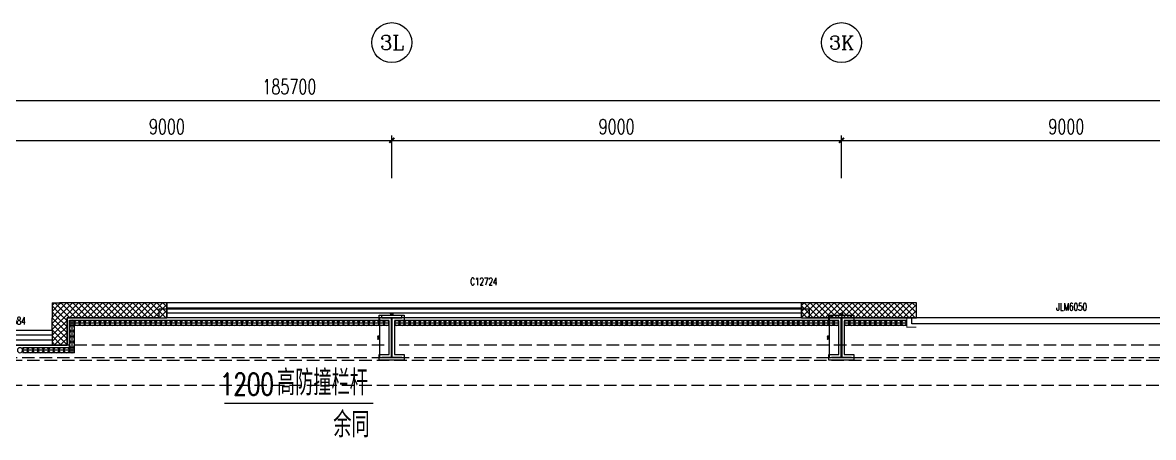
# Model space of a CAD drawing. Extents: x -474411 to 577939, y 0 to 1014176.
# Drawn here: x -226243 to -203612, y 618726 to 627024 of the extents above; entities that cross this region are included whole.
import ezdxf
from ezdxf.enums import TextEntityAlignment as Align

# ---------------------------------------------------------------- set-up
doc = ezdxf.new("R2010")
doc.units = 0
doc.header["$LTSCALE"] = 1000
doc.header["$MEASUREMENT"] = 0
doc.linetypes.add('10平面$0$DASH', pattern=[0.35, 0.25, -0.1])
doc.linetypes.add('DASH', pattern=[0.35, 0.25, -0.1])
doc.layers.get('Defpoints').update_dxf_attribs({"color": 210})
for name, color, linetype in [('10平面$0$WINDOW', 4, 'Continuous'), ('10平面$0$WINDOW_TEXT', 7, 'Continuous'), ('A-AXIS-D', 1, 'Continuous'), ('A-AXIS-DP', 126, 'Continuous'), ('A-HATCH-2', 251, 'Continuous'), ('A-SFCE', 30, 'Continuous'), ('A-WINDOW', 140, 'Continuous'), ('AS-COLN', 6, 'Continuous'), ('AS-WALL', 40, 'Continuous'), ('AS-结构边线层', 200, 'Continuous'), ('DIM_SYMB', 3, 'Continuous'), ('PUB_HATCH', 8, 'Continuous'), ('PUB_TEXT', 7, 'Continuous'), ('建-窗', 4, 'Continuous'), ('建-门窗编号', 7, 'Continuous')]:
    doc.layers.add(name, color=color, linetype=linetype)
doc.styles.add('10平面$0$_TCH_WINDOW', font='SIMPLEX', dxfattribs={"height": 3.5, "bigfont": 'GBCBIG'})
doc.styles.add('_TCH_AXIS', font='COMPLEX', dxfattribs={"bigfont": 'GBCBIG'})
doc.styles.add('_TCH_DIM', font='SIMPLEX', dxfattribs={"bigfont": 'GBCBIG'})
doc.styles.add('_TCH_DIM_T3', font='SIMPLEX', dxfattribs={"width": 0.705882, "bigfont": 'GBCBIG'})
doc.styles.add('A-WIN-LABEL', font='SIMPLEX', dxfattribs={"bigfont": 'GBCBIG'})
doc.dimstyles.new('_TCH_ARCH&&10', dxfattribs={"dimtxt": 29.75, "dimasz": 10, "dimexe": 10, "dimexo": 10, "dimgap": 12.625, "dimtad": 1, "dimdec": 0, "dimzin": 0, "dimdsep": 46, "dimtxsty": '_TCH_DIM_T3', "dimblk": 'ARCHTICK', "dimcen": 0.09, "dimclrt": 7, "dimazin": 2, "dimtfac": 1, "dimtdec": 0, "dimtix": 1, "dimtmove": 2, "dimatfit": 3, "dimfxl": 0, "dimtolj": 1, "dimtzin": 0, "dimarcsym": 0})
doc.dimstyles.new('_TCH_ARCH&&100', dxfattribs={"dimtxt": 297.5, "dimasz": 100, "dimexe": 100, "dimexo": 100, "dimgap": 126.25, "dimtad": 1, "dimdec": 0, "dimzin": 0, "dimdsep": 46, "dimtxsty": '_TCH_DIM_T3', "dimblk": 'ARCHTICK', "dimcen": 0.09, "dimclrt": 7, "dimazin": 2, "dimtfac": 1, "dimtdec": 0, "dimtix": 1, "dimtmove": 2, "dimatfit": 3, "dimfxl": 0, "dimtolj": 1, "dimtzin": 0, "dimarcsym": 0})
pattern_1 = [(45, (60, 0), (-60.000061, 60.000061), []), (135, (60, 0), (-60.000061, -60.000061), [])]

# ---------------------------------------------------------------- blocks, each defined once
blk = doc.blocks.new('43243')
at = {"layer": 'AS-结构边线层', "color": 8}
blk.add_lwpolyline([(-200454, 621120), (-210494, 621120), (-210494, 621290), (-223514, 621290), (-223514, 621120), (-225354, 621120), (-225354, 620570), (-227454, 620570), (-227454, 621120), (-229294, 621120), (-229294, 621290), (-250514, 621290), (-250514, 621120), (-252354, 621120), (-252354, 620570), (-254454, 620570)], dxfattribs=at)
blk = doc.blocks.new('4324324')
at = {"layer": 'A-HATCH-2', "linetype": 'DASH'}
for p, q in [((-294754, 620270), (-135554, 620270)), ((-294754, 619770), (-135554, 619770))]:
    blk.add_line(p, q, dxfattribs=at)
blk = doc.blocks.new('_ArchTick')
at = {"color": 0, "linetype": 'ByBlock', "const_width": 0.4}
blk.add_lwpolyline([(-0.5, -0.5), (0.5, 0.5)], dxfattribs=at)
blk = doc.blocks.new('*D1151')
at = {"layer": 'A-AXIS-DP', "color": 0, "lineweight": -2}
for p, q in [((-210054, 621130), (-210054, 621179)), ((-210054, 621169), (-209654, 621169)), ((-209654, 621130), (-209654, 621179))]:
    blk.add_line(p, q, dxfattribs=at)
at = {"layer": 'Defpoints', "color": 0}
for p in [(-210054, 621120), (-209654, 621169), (-209654, 621120)]:
    blk.add_point(p, dxfattribs=at)
at = {"layer": 'A-AXIS-DP', "color": 0, "lineweight": -2, "xscale": 10, "yscale": 10, "zscale": 10, "rotation": 180}
blk.add_blockref('_ArchTick', (-210054, 621169), dxfattribs=at)
at = {"layer": 'A-AXIS-DP', "color": 0, "lineweight": -2, "xscale": 10, "yscale": 10, "zscale": 10}
blk.add_blockref('_ArchTick', (-209654, 621169), dxfattribs=at)
at = {"layer": 'A-AXIS-DP', "color": 7, "insert": (-209854, 621196), "char_height": 29.8, "attachment_point": 5, "style": '_TCH_DIM_T3'}
blk.add_mtext('\\A1;400', dxfattribs=at)
blk = doc.blocks.new('*D1152')
at = {"layer": 'A-AXIS-DP', "color": 0, "lineweight": -2}
for p, q in [((-210064, 621120), (-210105, 621120)), ((-210095, 620320), (-210095, 621120)), ((-210064, 620320), (-210105, 620320))]:
    blk.add_line(p, q, dxfattribs=at)
at = {"layer": 'Defpoints', "color": 0}
for p in [(-210095, 621120), (-210054, 621120), (-210054, 620320)]:
    blk.add_point(p, dxfattribs=at)
at = {"layer": 'A-AXIS-DP', "color": 0, "lineweight": -2, "xscale": 10, "yscale": 10, "zscale": 10}
for p, rotation in [((-210095, 621120), 90), ((-210095, 620320), 270)]:
    blk.add_blockref('_ArchTick', p, dxfattribs=dict(at, rotation=rotation))
at = {"layer": 'A-AXIS-DP', "color": 7, "insert": (-210123, 620720), "char_height": 29.8, "attachment_point": 5, "rotation": 90, "style": '_TCH_DIM_T3'}
blk.add_mtext('\\A1;800', dxfattribs=at)
blk = doc.blocks.new('*D1153')
at = {"layer": 'A-AXIS-DP', "color": 0, "lineweight": -2}
for p, q in [((-219054, 621130), (-219054, 621179)), ((-219054, 621169), (-218654, 621169)), ((-218654, 621130), (-218654, 621179))]:
    blk.add_line(p, q, dxfattribs=at)
at = {"layer": 'Defpoints', "color": 0}
for p in [(-219054, 621120), (-218654, 621169), (-218654, 621120)]:
    blk.add_point(p, dxfattribs=at)
at = {"layer": 'A-AXIS-DP', "color": 0, "lineweight": -2, "xscale": 10, "yscale": 10, "zscale": 10, "rotation": 180}
blk.add_blockref('_ArchTick', (-219054, 621169), dxfattribs=at)
at = {"layer": 'A-AXIS-DP', "color": 0, "lineweight": -2, "xscale": 10, "yscale": 10, "zscale": 10}
blk.add_blockref('_ArchTick', (-218654, 621169), dxfattribs=at)
at = {"layer": 'A-AXIS-DP', "color": 7, "insert": (-218854, 621196), "char_height": 29.8, "attachment_point": 5, "style": '_TCH_DIM_T3'}
blk.add_mtext('\\A1;400', dxfattribs=at)
blk = doc.blocks.new('*D1154')
at = {"layer": 'A-AXIS-DP', "color": 0, "lineweight": -2}
for p, q in [((-219064, 621120), (-219105, 621120)), ((-219095, 620320), (-219095, 621120)), ((-219064, 620320), (-219105, 620320))]:
    blk.add_line(p, q, dxfattribs=at)
at = {"layer": 'Defpoints', "color": 0}
for p in [(-219095, 621120), (-219054, 621120), (-219054, 620320)]:
    blk.add_point(p, dxfattribs=at)
at = {"layer": 'A-AXIS-DP', "color": 0, "lineweight": -2, "xscale": 10, "yscale": 10, "zscale": 10}
for p, rotation in [((-219095, 621120), 90), ((-219095, 620320), 270)]:
    blk.add_blockref('_ArchTick', p, dxfattribs=dict(at, rotation=rotation))
at = {"layer": 'A-AXIS-DP', "color": 7, "insert": (-219123, 620720), "char_height": 29.8, "attachment_point": 5, "rotation": 90, "style": '_TCH_DIM_T3'}
blk.add_mtext('\\A1;800', dxfattribs=at)
blk = doc.blocks.new('34242343243')
at = {"color": 8}
for p, q in [((-225304, 620962), (-225304, 621070)), ((-225203, 621064), (-225304, 621064)), ((-225203, 621014), (-225304, 621014)), ((-225254, 620962), (-225254, 621070)), ((-225204, 620962), (-225204, 621070)), ((-225101, 621064), (-225203, 621064)), ((-225101, 621014), (-225203, 621014)), ((-225000, 621064), (-225101, 621064)), ((-225000, 621014), (-225101, 621014)), ((-224898, 621064), (-225000, 621064)), ((-224898, 621014), (-225000, 621014)), ((-224797, 621064), (-224898, 621064)), ((-224797, 621014), (-224898, 621014)), ((-224695, 621064), (-224797, 621064)), ((-224695, 621014), (-224797, 621014)), ((-224594, 621064), (-224695, 621064)), ((-224594, 621014), (-224695, 621014)), ((-224492, 621064), (-224594, 621064)), ((-224492, 621014), (-224594, 621014)), ((-224390, 621064), (-224492, 621064)), ((-224390, 621014), (-224492, 621014)), ((-224289, 621064), (-224390, 621064)), ((-224289, 621014), (-224390, 621014)), ((-224187, 621064), (-224289, 621064)), ((-224187, 621014), (-224289, 621014)), ((-224086, 621064), (-224187, 621064)), ((-224086, 621014), (-224187, 621014)), ((-223984, 621064), (-224086, 621064)), ((-223984, 621014), (-224086, 621014)), ((-223883, 621064), (-223984, 621064)), ((-223883, 621014), (-223984, 621014)), ((-223781, 621064), (-223883, 621064)), ((-223781, 621014), (-223883, 621014)), ((-223680, 621064), (-223781, 621064)), ((-223680, 621014), (-223781, 621014)), ((-223578, 621064), (-223680, 621064)), ((-223578, 621014), (-223680, 621014)), ((-223477, 621064), (-223578, 621064)), ((-223477, 621014), (-223578, 621014)), ((-223375, 621064), (-223477, 621064)), ((-223375, 621014), (-223477, 621014)), ((-223274, 621064), (-223375, 621064)), ((-223274, 621014), (-223375, 621014)), ((-223172, 621064), (-223274, 621064)), ((-223172, 621014), (-223274, 621014)), ((-223071, 621064), (-223172, 621064)), ((-223071, 621014), (-223172, 621014)), ((-222969, 621064), (-223071, 621064)), ((-222969, 621014), (-223071, 621014)), ((-222868, 621064), (-222969, 621064)), ((-222868, 621014), (-222969, 621014)), ((-222766, 621064), (-222868, 621064)), ((-222766, 621014), (-222868, 621014)), ((-222665, 621064), (-222766, 621064)), ((-222665, 621014), (-222766, 621014)), ((-222563, 621064), (-222665, 621064)), ((-222563, 621014), (-222665, 621014)), ((-222462, 621064), (-222563, 621064)), ((-222462, 621014), (-222563, 621014)), ((-222360, 621064), (-222462, 621064)), ((-222360, 621014), (-222462, 621014)), ((-222258, 621064), (-222360, 621064)), ((-222258, 621014), (-222360, 621014)), ((-222157, 621064), (-222258, 621064)), ((-222157, 621014), (-222258, 621014)), ((-222055, 621064), (-222157, 621064)), ((-222055, 621014), (-222157, 621014)), ((-221954, 621064), (-222055, 621064)), ((-221954, 621014), (-222055, 621014)), ((-221852, 621064), (-221954, 621064)), ((-221852, 621014), (-221954, 621014)), ((-221751, 621064), (-221852, 621064)), ((-221751, 621014), (-221852, 621014)), ((-221649, 621064), (-221751, 621064)), ((-221649, 621014), (-221751, 621014)), ((-221548, 621064), (-221649, 621064)), ((-221548, 621014), (-221649, 621014)), ((-221446, 621064), (-221548, 621064)), ((-221446, 621014), (-221548, 621014)), ((-221345, 621064), (-221446, 621064)), ((-221345, 621014), (-221446, 621014)), ((-221243, 621064), (-221345, 621064)), ((-221243, 621014), (-221345, 621014)), ((-221142, 621064), (-221243, 621064)), ((-221142, 621014), (-221243, 621014)), ((-221040, 621064), (-221142, 621064)), ((-221040, 621014), (-221142, 621014)), ((-220939, 621064), (-221040, 621064)), ((-220939, 621014), (-221040, 621014)), ((-220837, 621064), (-220939, 621064)), ((-220837, 621014), (-220939, 621014)), ((-220736, 621064), (-220837, 621064)), ((-220736, 621014), (-220837, 621014)), ((-220634, 621064), (-220736, 621064)), ((-220634, 621014), (-220736, 621014)), ((-220533, 621064), (-220634, 621064)), ((-220533, 621014), (-220634, 621014)), ((-220431, 621064), (-220533, 621064)), ((-220431, 621014), (-220533, 621014)), ((-220330, 621064), (-220431, 621064)), ((-220330, 621014), (-220431, 621014)), ((-220228, 621064), (-220330, 621064)), ((-220228, 621014), (-220330, 621014)), ((-220126, 621064), (-220228, 621064)), ((-220126, 621014), (-220228, 621014)), ((-220025, 621064), (-220126, 621064)), ((-220025, 621014), (-220126, 621014)), ((-219923, 621064), (-220025, 621064)), ((-219923, 621014), (-220025, 621014)), ((-219822, 621064), (-219923, 621064)), ((-219822, 621014), (-219923, 621014)), ((-219720, 621064), (-219822, 621064)), ((-219720, 621014), (-219822, 621014)), ((-219619, 621064), (-219720, 621064)), ((-219619, 621014), (-219720, 621014)), ((-219517, 621064), (-219619, 621064)), ((-219517, 621014), (-219619, 621014)), ((-219416, 621064), (-219517, 621064)), ((-219416, 621014), (-219517, 621014)), ((-219314, 621064), (-219416, 621064)), ((-219314, 621014), (-219416, 621014)), ((-219213, 621064), (-219314, 621064)), ((-219213, 621014), (-219314, 621014)), ((-219111, 621064), (-219213, 621064)), ((-219111, 621014), (-219213, 621014)), ((-219010, 621064), (-219111, 621064)), ((-219010, 621014), (-219111, 621014)), ((-218908, 621064), (-219010, 621064)), ((-218908, 621014), (-219010, 621014)), ((-218699, 621064), (-218800, 621064)), ((-218699, 621014), (-218800, 621014)), ((-218598, 621064), (-218699, 621064)), ((-218598, 621014), (-218699, 621014)), ((-218497, 621064), (-218598, 621064)), ((-218497, 621014), (-218598, 621014)), ((-218396, 621064), (-218497, 621064)), ((-218396, 621014), (-218497, 621014)), ((-218295, 621064), (-218396, 621064)), ((-218295, 621014), (-218396, 621014)), ((-218194, 621064), (-218295, 621064)), ((-218194, 621014), (-218295, 621014)), ((-218093, 621064), (-218194, 621064)), ((-218093, 621014), (-218194, 621014)), ((-217992, 621064), (-218093, 621064)), ((-217992, 621014), (-218093, 621014)), ((-217891, 621064), (-217992, 621064)), ((-217891, 621014), (-217992, 621014)), ((-217790, 621064), (-217891, 621064)), ((-217790, 621014), (-217891, 621014)), ((-217689, 621064), (-217790, 621064)), ((-217689, 621014), (-217790, 621014)), ((-217588, 621064), (-217689, 621064)), ((-217588, 621014), (-217689, 621014)), ((-217487, 621064), (-217588, 621064)), ((-217487, 621014), (-217588, 621014)), ((-217386, 621064), (-217487, 621064)), ((-217386, 621014), (-217487, 621014)), ((-217285, 621064), (-217386, 621064)), ((-217285, 621014), (-217386, 621014)), ((-217183, 621064), (-217285, 621064)), ((-217183, 621014), (-217285, 621014)), ((-217082, 621064), (-217183, 621064)), ((-217082, 621014), (-217183, 621014)), ((-216981, 621064), (-217082, 621064)), ((-216981, 621014), (-217082, 621014)), ((-216880, 621064), (-216981, 621064)), ((-216880, 621014), (-216981, 621014)), ((-216779, 621064), (-216880, 621064)), ((-216779, 621014), (-216880, 621014)), ((-216678, 621064), (-216779, 621064)), ((-216678, 621014), (-216779, 621014)), ((-216577, 621064), (-216678, 621064)), ((-216577, 621014), (-216678, 621014)), ((-216476, 621064), (-216577, 621064)), ((-216476, 621014), (-216577, 621014)), ((-216375, 621064), (-216476, 621064)), ((-216375, 621014), (-216476, 621014)), ((-216274, 621064), (-216375, 621064)), ((-216274, 621014), (-216375, 621014)), ((-216173, 621064), (-216274, 621064)), ((-216173, 621014), (-216274, 621014)), ((-216072, 621064), (-216173, 621064)), ((-216072, 621014), (-216173, 621014)), ((-215971, 621064), (-216072, 621064)), ((-215971, 621014), (-216072, 621014)), ((-215870, 621064), (-215971, 621064)), ((-215870, 621014), (-215971, 621014)), ((-215769, 621064), (-215870, 621064)), ((-215769, 621014), (-215870, 621014)), ((-215668, 621064), (-215769, 621064)), ((-215668, 621014), (-215769, 621014)), ((-215567, 621064), (-215668, 621064)), ((-215567, 621014), (-215668, 621014)), ((-215466, 621064), (-215567, 621064)), ((-215466, 621014), (-215567, 621014)), ((-215365, 621064), (-215466, 621064)), ((-215365, 621014), (-215466, 621014)), ((-215264, 621064), (-215365, 621064)), ((-215264, 621014), (-215365, 621014)), ((-215163, 621064), (-215264, 621064)), ((-215163, 621014), (-215264, 621014)), ((-215062, 621064), (-215163, 621064)), ((-215062, 621014), (-215163, 621014)), ((-214960, 621064), (-215062, 621064)), ((-214960, 621014), (-215062, 621014)), ((-214859, 621064), (-214960, 621064)), ((-214859, 621014), (-214960, 621014)), ((-214758, 621064), (-214859, 621064)), ((-214758, 621014), (-214859, 621014)), ((-214657, 621064), (-214758, 621064)), ((-214657, 621014), (-214758, 621014)), ((-214556, 621064), (-214657, 621064)), ((-214556, 621014), (-214657, 621014)), ((-214455, 621064), (-214556, 621064)), ((-214455, 621014), (-214556, 621014)), ((-214354, 621064), (-214455, 621064)), ((-214354, 621014), (-214455, 621014)), ((-214253, 621064), (-214354, 621064)), ((-214253, 621014), (-214354, 621014)), ((-214152, 621064), (-214253, 621064)), ((-214152, 621014), (-214253, 621014)), ((-214051, 621064), (-214152, 621064)), ((-214051, 621014), (-214152, 621014)), ((-213950, 621064), (-214051, 621064)), ((-213950, 621014), (-214051, 621014)), ((-213849, 621064), (-213950, 621064)), ((-213849, 621014), (-213950, 621014)), ((-213748, 621064), (-213849, 621064)), ((-213748, 621014), (-213849, 621014)), ((-213647, 621064), (-213748, 621064)), ((-213647, 621014), (-213748, 621014)), ((-213546, 621064), (-213647, 621064)), ((-213546, 621014), (-213647, 621014)), ((-213445, 621064), (-213546, 621064)), ((-213445, 621014), (-213546, 621014)), ((-213344, 621064), (-213445, 621064)), ((-213344, 621014), (-213445, 621014)), ((-213243, 621064), (-213344, 621064)), ((-213243, 621014), (-213344, 621014)), ((-213142, 621064), (-213243, 621064)), ((-213142, 621014), (-213243, 621014)), ((-213041, 621064), (-213142, 621064)), ((-213041, 621014), (-213142, 621014)), ((-212940, 621064), (-213041, 621064)), ((-212940, 621014), (-213041, 621014)), ((-212839, 621064), (-212940, 621064)), ((-212839, 621014), (-212940, 621014)), ((-212737, 621064), (-212839, 621064)), ((-212737, 621014), (-212839, 621014)), ((-212636, 621064), (-212737, 621064)), ((-212636, 621014), (-212737, 621014)), ((-212535, 621064), (-212636, 621064)), ((-212535, 621014), (-212636, 621014)), ((-212434, 621064), (-212535, 621064)), ((-212434, 621014), (-212535, 621014)), ((-212333, 621064), (-212434, 621064)), ((-212333, 621014), (-212434, 621014)), ((-212232, 621064), (-212333, 621064)), ((-212232, 621014), (-212333, 621014)), ((-212131, 621064), (-212232, 621064)), ((-212131, 621014), (-212232, 621014)), ((-212030, 621064), (-212131, 621064)), ((-212030, 621014), (-212131, 621014)), ((-211929, 621064), (-212030, 621064)), ((-211929, 621014), (-212030, 621014)), ((-211828, 621064), (-211929, 621064)), ((-211828, 621014), (-211929, 621014)), ((-211727, 621064), (-211828, 621064)), ((-211727, 621014), (-211828, 621014)), ((-211626, 621064), (-211727, 621064)), ((-211626, 621014), (-211727, 621014)), ((-211525, 621064), (-211626, 621064)), ((-211525, 621014), (-211626, 621014)), ((-211424, 621064), (-211525, 621064)), ((-211424, 621014), (-211525, 621014)), ((-211323, 621064), (-211424, 621064)), ((-211323, 621014), (-211424, 621014)), ((-211222, 621064), (-211323, 621064)), ((-211222, 621014), (-211323, 621014)), ((-211121, 621064), (-211222, 621064)), ((-211121, 621014), (-211222, 621014)), ((-211020, 621064), (-211121, 621064)), ((-211020, 621014), (-211121, 621014)), ((-210919, 621064), (-211020, 621064)), ((-210919, 621014), (-211020, 621014)), ((-210818, 621064), (-210919, 621064)), ((-210818, 621014), (-210919, 621014)), ((-210717, 621064), (-210818, 621064)), ((-210717, 621014), (-210818, 621014)), ((-210616, 621064), (-210717, 621064)), ((-210616, 621014), (-210717, 621014)), ((-210514, 621064), (-210616, 621064)), ((-210514, 621014), (-210616, 621014)), ((-210413, 621064), (-210514, 621064)), ((-210413, 621014), (-210514, 621014)), ((-210312, 621064), (-210413, 621064)), ((-210312, 621014), (-210413, 621014)), ((-210211, 621064), (-210312, 621064)), ((-210211, 621014), (-210312, 621014)), ((-210110, 621064), (-210211, 621064)), ((-210110, 621014), (-210211, 621014)), ((-210009, 621064), (-210110, 621064)), ((-210009, 621014), (-210110, 621014)), ((-209908, 621064), (-210009, 621064)), ((-209908, 621014), (-210009, 621014)), ((-209696, 621064), (-209800, 621064)), ((-209696, 621014), (-209800, 621014)), ((-209593, 621064), (-209696, 621064)), ((-209593, 621014), (-209696, 621014)), ((-209489, 621064), (-209593, 621064)), ((-209489, 621014), (-209593, 621014)), ((-209385, 621064), (-209489, 621064)), ((-209385, 621014), (-209489, 621014)), ((-209281, 621064), (-209385, 621064)), ((-209281, 621014), (-209385, 621014)), ((-209177, 621064), (-209281, 621064)), ((-209177, 621014), (-209281, 621014)), ((-209073, 621064), (-209177, 621064)), ((-209073, 621014), (-209177, 621014)), ((-208970, 621064), (-209073, 621064)), ((-208970, 621014), (-209073, 621014)), ((-208866, 621064), (-208970, 621064)), ((-208866, 621014), (-208970, 621014)), ((-208762, 621064), (-208866, 621064)), ((-208762, 621014), (-208866, 621014)), ((-208658, 621064), (-208762, 621064)), ((-208658, 621014), (-208762, 621014)), ((-208554, 621064), (-208658, 621064)), ((-208554, 621014), (-208658, 621014)), ((-225203, 620964), (-225304, 620964)), ((-225304, 620853), (-225304, 620962)), ((-225304, 620745), (-225304, 620853)), ((-225254, 620853), (-225254, 620962)), ((-225254, 620745), (-225254, 620853)), ((-225204, 620853), (-225204, 620962)), ((-225204, 620745), (-225204, 620853)), ((-225101, 620964), (-225203, 620964)), ((-225000, 620964), (-225101, 620964)), ((-224898, 620964), (-225000, 620964)), ((-224797, 620964), (-224898, 620964)), ((-224695, 620964), (-224797, 620964)), ((-224594, 620964), (-224695, 620964)), ((-224492, 620964), (-224594, 620964)), ((-224390, 620964), (-224492, 620964)), ((-224289, 620964), (-224390, 620964)), ((-224187, 620964), (-224289, 620964)), ((-224086, 620964), (-224187, 620964)), ((-223984, 620964), (-224086, 620964)), ((-223883, 620964), (-223984, 620964)), ((-223781, 620964), (-223883, 620964)), ((-223680, 620964), (-223781, 620964)), ((-223578, 620964), (-223680, 620964)), ((-223477, 620964), (-223578, 620964)), ((-223375, 620964), (-223477, 620964)), ((-223274, 620964), (-223375, 620964)), ((-223172, 620964), (-223274, 620964)), ((-223071, 620964), (-223172, 620964)), ((-222969, 620964), (-223071, 620964)), ((-222868, 620964), (-222969, 620964)), ((-222766, 620964), (-222868, 620964)), ((-222665, 620964), (-222766, 620964)), ((-222563, 620964), (-222665, 620964)), ((-222462, 620964), (-222563, 620964)), ((-222360, 620964), (-222462, 620964)), ((-222258, 620964), (-222360, 620964)), ((-222157, 620964), (-222258, 620964)), ((-222055, 620964), (-222157, 620964)), ((-221954, 620964), (-222055, 620964)), ((-221852, 620964), (-221954, 620964)), ((-221751, 620964), (-221852, 620964)), ((-221649, 620964), (-221751, 620964)), ((-221548, 620964), (-221649, 620964)), ((-221446, 620964), (-221548, 620964)), ((-221345, 620964), (-221446, 620964)), ((-221243, 620964), (-221345, 620964)), ((-221142, 620964), (-221243, 620964)), ((-221040, 620964), (-221142, 620964)), ((-220939, 620964), (-221040, 620964)), ((-220837, 620964), (-220939, 620964)), ((-220736, 620964), (-220837, 620964)), ((-220634, 620964), (-220736, 620964)), ((-220533, 620964), (-220634, 620964)), ((-220431, 620964), (-220533, 620964)), ((-220330, 620964), (-220431, 620964)), ((-220228, 620964), (-220330, 620964)), ((-220126, 620964), (-220228, 620964)), ((-220025, 620964), (-220126, 620964)), ((-219923, 620964), (-220025, 620964)), ((-219822, 620964), (-219923, 620964)), ((-219720, 620964), (-219822, 620964)), ((-219619, 620964), (-219720, 620964)), ((-219517, 620964), (-219619, 620964)), ((-219416, 620964), (-219517, 620964)), ((-219314, 620964), (-219416, 620964)), ((-219213, 620964), (-219314, 620964)), ((-219111, 620964), (-219213, 620964)), ((-219010, 620964), (-219111, 620964)), ((-218908, 620964), (-219010, 620964)), ((-218699, 620964), (-218800, 620964)), ((-218598, 620964), (-218699, 620964)), ((-218497, 620964), (-218598, 620964)), ((-218396, 620964), (-218497, 620964)), ((-218295, 620964), (-218396, 620964)), ((-218194, 620964), (-218295, 620964)), ((-218093, 620964), (-218194, 620964)), ((-217992, 620964), (-218093, 620964)), ((-217891, 620964), (-217992, 620964)), ((-217790, 620964), (-217891, 620964)), ((-217689, 620964), (-217790, 620964)), ((-217588, 620964), (-217689, 620964)), ((-217487, 620964), (-217588, 620964)), ((-217386, 620964), (-217487, 620964)), ((-217285, 620964), (-217386, 620964)), ((-217183, 620964), (-217285, 620964)), ((-217082, 620964), (-217183, 620964)), ((-216981, 620964), (-217082, 620964)), ((-216880, 620964), (-216981, 620964)), ((-216779, 620964), (-216880, 620964)), ((-216678, 620964), (-216779, 620964)), ((-216577, 620964), (-216678, 620964)), ((-216476, 620964), (-216577, 620964)), ((-216375, 620964), (-216476, 620964)), ((-216274, 620964), (-216375, 620964)), ((-216173, 620964), (-216274, 620964)), ((-216072, 620964), (-216173, 620964)), ((-215971, 620964), (-216072, 620964)), ((-215870, 620964), (-215971, 620964)), ((-215769, 620964), (-215870, 620964)), ((-215668, 620964), (-215769, 620964)), ((-215567, 620964), (-215668, 620964)), ((-215466, 620964), (-215567, 620964)), ((-215365, 620964), (-215466, 620964)), ((-215264, 620964), (-215365, 620964)), ((-215163, 620964), (-215264, 620964)), ((-215062, 620964), (-215163, 620964)), ((-214960, 620964), (-215062, 620964)), ((-214859, 620964), (-214960, 620964)), ((-214758, 620964), (-214859, 620964)), ((-214657, 620964), (-214758, 620964)), ((-214556, 620964), (-214657, 620964)), ((-214455, 620964), (-214556, 620964)), ((-214354, 620964), (-214455, 620964)), ((-214253, 620964), (-214354, 620964)), ((-214152, 620964), (-214253, 620964)), ((-214051, 620964), (-214152, 620964)), ((-213950, 620964), (-214051, 620964)), ((-213849, 620964), (-213950, 620964)), ((-213748, 620964), (-213849, 620964)), ((-213647, 620964), (-213748, 620964)), ((-213546, 620964), (-213647, 620964)), ((-213445, 620964), (-213546, 620964)), ((-213344, 620964), (-213445, 620964)), ((-213243, 620964), (-213344, 620964)), ((-213142, 620964), (-213243, 620964)), ((-213041, 620964), (-213142, 620964)), ((-212940, 620964), (-213041, 620964)), ((-212839, 620964), (-212940, 620964)), ((-212737, 620964), (-212839, 620964)), ((-212636, 620964), (-212737, 620964)), ((-212535, 620964), (-212636, 620964)), ((-212434, 620964), (-212535, 620964)), ((-212333, 620964), (-212434, 620964)), ((-212232, 620964), (-212333, 620964)), ((-212131, 620964), (-212232, 620964)), ((-212030, 620964), (-212131, 620964)), ((-211929, 620964), (-212030, 620964)), ((-211828, 620964), (-211929, 620964)), ((-211727, 620964), (-211828, 620964)), ((-211626, 620964), (-211727, 620964)), ((-211525, 620964), (-211626, 620964)), ((-211424, 620964), (-211525, 620964)), ((-211323, 620964), (-211424, 620964)), ((-211222, 620964), (-211323, 620964)), ((-211121, 620964), (-211222, 620964)), ((-211020, 620964), (-211121, 620964)), ((-210919, 620964), (-211020, 620964)), ((-210818, 620964), (-210919, 620964)), ((-210717, 620964), (-210818, 620964)), ((-210616, 620964), (-210717, 620964)), ((-210514, 620964), (-210616, 620964)), ((-210413, 620964), (-210514, 620964)), ((-210312, 620964), (-210413, 620964)), ((-210211, 620964), (-210312, 620964)), ((-210110, 620964), (-210211, 620964)), ((-210009, 620964), (-210110, 620964)), ((-209908, 620964), (-210009, 620964)), ((-209696, 620964), (-209800, 620964)), ((-209593, 620964), (-209696, 620964)), ((-209489, 620964), (-209593, 620964)), ((-209385, 620964), (-209489, 620964)), ((-209281, 620964), (-209385, 620964)), ((-209177, 620964), (-209281, 620964)), ((-209073, 620964), (-209177, 620964)), ((-208970, 620964), (-209073, 620964)), ((-208866, 620964), (-208970, 620964)), ((-208762, 620964), (-208866, 620964)), ((-208658, 620964), (-208762, 620964)), ((-208554, 620964), (-208658, 620964)), ((-225304, 620637), (-225304, 620745)), ((-225304, 620528), (-225304, 620637)), ((-225254, 620637), (-225254, 620745)), ((-225254, 620528), (-225254, 620637)), ((-225204, 620637), (-225204, 620745)), ((-225204, 620528), (-225204, 620637)), ((-226139, 620520), (-226243, 620520)), ((-226139, 620470), (-226243, 620470)), ((-226139, 620420), (-226243, 620420)), ((-226035, 620520), (-226139, 620520)), ((-226035, 620470), (-226139, 620470)), ((-226035, 620420), (-226139, 620420)), ((-225931, 620520), (-226035, 620520)), ((-225931, 620470), (-226035, 620470)), ((-225931, 620420), (-226035, 620420)), ((-225827, 620520), (-225931, 620520)), ((-225827, 620470), (-225931, 620470)), ((-225827, 620420), (-225931, 620420)), ((-225723, 620520), (-225827, 620520)), ((-225723, 620470), (-225827, 620470)), ((-225723, 620420), (-225827, 620420)), ((-225620, 620520), (-225723, 620520)), ((-225620, 620470), (-225723, 620470)), ((-225620, 620420), (-225723, 620420)), ((-225516, 620520), (-225620, 620520)), ((-225516, 620470), (-225620, 620470)), ((-225516, 620420), (-225620, 620420)), ((-225412, 620520), (-225516, 620520)), ((-225412, 620470), (-225516, 620470)), ((-225412, 620420), (-225516, 620420)), ((-225308, 620520), (-225412, 620520)), ((-225308, 620470), (-225412, 620470)), ((-225308, 620420), (-225412, 620420)), ((-225204, 620520), (-225308, 620520)), ((-225204, 620470), (-225308, 620470)), ((-225204, 620420), (-225308, 620420)), ((-225304, 620420), (-225304, 620528)), ((-225254, 620420), (-225254, 620528)), ((-225204, 620420), (-225204, 620528))]:
    blk.add_line(p, q, dxfattribs=at)
at = {"color": 8, "extrusion": (0, 0, -1)}
for centre, major_axis, ratio in [((-225254, 621016), (0, 54.2), 0.923077), ((-225253, 621014), (-50.8, 0), 0.98499), ((-225152, 621014), (-50.8, 0), 0.98499), ((-225050, 621014), (-50.8, 0), 0.98499), ((-224949, 621014), (-50.8, 0), 0.98499), ((-224847, 621014), (-50.8, 0), 0.98499), ((-224746, 621014), (-50.8, 0), 0.98499), ((-224644, 621014), (-50.8, 0), 0.98499), ((-224543, 621014), (-50.8, 0), 0.98499), ((-224441, 621014), (-50.8, 0), 0.98499), ((-224340, 621014), (-50.8, 0), 0.98499), ((-224238, 621014), (-50.8, 0), 0.98499), ((-224137, 621014), (-50.8, 0), 0.98499), ((-224035, 621014), (-50.8, 0), 0.98499), ((-223934, 621014), (-50.8, 0), 0.98499), ((-223832, 621014), (-50.8, 0), 0.98499), ((-223731, 621014), (-50.8, 0), 0.98499), ((-223629, 621014), (-50.8, 0), 0.98499), ((-223528, 621014), (-50.8, 0), 0.98499), ((-223426, 621014), (-50.8, 0), 0.98499), ((-223324, 621014), (-50.8, 0), 0.98499), ((-223223, 621014), (-50.8, 0), 0.98499), ((-223121, 621014), (-50.8, 0), 0.98499), ((-223020, 621014), (-50.8, 0), 0.98499), ((-222918, 621014), (-50.8, 0), 0.98499), ((-222817, 621014), (-50.8, 0), 0.98499), ((-222715, 621014), (-50.8, 0), 0.98499), ((-222614, 621014), (-50.8, 0), 0.98499), ((-222512, 621014), (-50.8, 0), 0.98499), ((-222411, 621014), (-50.8, 0), 0.98499), ((-222309, 621014), (-50.8, 0), 0.98499), ((-222208, 621014), (-50.8, 0), 0.98499), ((-222106, 621014), (-50.8, 0), 0.98499), ((-222005, 621014), (-50.8, 0), 0.98499), ((-221903, 621014), (-50.8, 0), 0.98499), ((-221802, 621014), (-50.8, 0), 0.98499), ((-221700, 621014), (-50.8, 0), 0.98499), ((-221599, 621014), (-50.8, 0), 0.98499), ((-221497, 621014), (-50.8, 0), 0.98499), ((-221396, 621014), (-50.8, 0), 0.98499), ((-221294, 621014), (-50.8, 0), 0.98499), ((-221192, 621014), (-50.8, 0), 0.98499), ((-221091, 621014), (-50.8, 0), 0.98499), ((-220989, 621014), (-50.8, 0), 0.98499), ((-220888, 621014), (-50.8, 0), 0.98499), ((-220786, 621014), (-50.8, 0), 0.98499), ((-220685, 621014), (-50.8, 0), 0.98499), ((-220583, 621014), (-50.8, 0), 0.98499), ((-220482, 621014), (-50.8, 0), 0.98499), ((-220380, 621014), (-50.8, 0), 0.98499), ((-220279, 621014), (-50.8, 0), 0.98499), ((-220177, 621014), (-50.8, 0), 0.98499), ((-220076, 621014), (-50.8, 0), 0.98499), ((-219974, 621014), (-50.8, 0), 0.98499), ((-219873, 621014), (-50.8, 0), 0.98499), ((-219771, 621014), (-50.8, 0), 0.98499), ((-219670, 621014), (-50.8, 0), 0.98499), ((-219568, 621014), (-50.8, 0), 0.98499), ((-219467, 621014), (-50.8, 0), 0.98499), ((-219365, 621014), (-50.8, 0), 0.98499), ((-219264, 621014), (-50.8, 0), 0.98499), ((-219162, 621014), (-50.8, 0), 0.98499), ((-219060, 621014), (-50.8, 0), 0.98499), ((-218959, 621014), (-50.8, 0), 0.98499), ((-209748, 621014), (-51.9, 0), 0.963082), ((-209644, 621014), (-51.9, 0), 0.963082), ((-209541, 621014), (-51.9, 0), 0.963082), ((-209437, 621014), (-51.9, 0), 0.963082), ((-209333, 621014), (-51.9, 0), 0.963082), ((-209229, 621014), (-51.9, 0), 0.963082), ((-209125, 621014), (-51.9, 0), 0.963082), ((-209021, 621014), (-51.9, 0), 0.963082), ((-208918, 621014), (-51.9, 0), 0.963082), ((-208814, 621014), (-51.9, 0), 0.963082), ((-208710, 621014), (-51.9, 0), 0.963082), ((-208606, 621014), (-51.9, 0), 0.963082), ((-225254, 620907), (0, 54.2), 0.923077), ((-225254, 620799), (0, 54.2), 0.923077), ((-225254, 620691), (0, 54.2), 0.923077), ((-225254, 620582), (0, 54.2), 0.923077), ((-226295, 620470), (-51.9, 0), 0.96302), ((-226191, 620470), (-51.9, 0), 0.96302), ((-226087, 620470), (-51.9, 0), 0.96302), ((-225983, 620470), (-51.9, 0), 0.96302), ((-225879, 620470), (-51.9, 0), 0.96302), ((-225775, 620470), (-51.9, 0), 0.96302), ((-225671, 620470), (-51.9, 0), 0.96302), ((-225568, 620470), (-51.9, 0), 0.96302), ((-225464, 620470), (-51.9, 0), 0.96302), ((-225360, 620470), (-51.9, 0), 0.96302), ((-225256, 620470), (-51.9, 0), 0.96302), ((-225254, 620474), (0, 54.2), 0.923077)]:
    blk.add_ellipse(centre, major_axis=major_axis, ratio=ratio, dxfattribs=at)
for centre in [(-218750, 621014), (-218649, 621014), (-218548, 621014), (-218447, 621014), (-218345, 621014), (-218244, 621014), (-218143, 621014), (-218042, 621014), (-217941, 621014), (-217840, 621014), (-217739, 621014), (-217638, 621014), (-217537, 621014), (-217436, 621014), (-217335, 621014), (-217234, 621014), (-217133, 621014), (-217032, 621014), (-216931, 621014), (-216830, 621014), (-216729, 621014), (-216628, 621014), (-216527, 621014), (-216426, 621014), (-216325, 621014), (-216224, 621014), (-216122, 621014), (-216021, 621014), (-215920, 621014), (-215819, 621014), (-215718, 621014), (-215617, 621014), (-215516, 621014), (-215415, 621014), (-215314, 621014), (-215213, 621014), (-215112, 621014), (-215011, 621014), (-214910, 621014), (-214809, 621014), (-214708, 621014), (-214607, 621014), (-214506, 621014), (-214405, 621014), (-214304, 621014), (-214203, 621014), (-214102, 621014), (-214001, 621014), (-213899, 621014), (-213798, 621014), (-213697, 621014), (-213596, 621014), (-213495, 621014), (-213394, 621014), (-213293, 621014), (-213192, 621014), (-213091, 621014), (-212990, 621014), (-212889, 621014), (-212788, 621014), (-212687, 621014), (-212586, 621014), (-212485, 621014), (-212384, 621014), (-212283, 621014), (-212182, 621014), (-212081, 621014), (-211980, 621014), (-211879, 621014), (-211778, 621014), (-211676, 621014), (-211575, 621014), (-211474, 621014), (-211373, 621014), (-211272, 621014), (-211171, 621014), (-211070, 621014), (-210969, 621014), (-210868, 621014), (-210767, 621014), (-210666, 621014), (-210565, 621014), (-210464, 621014), (-210363, 621014), (-210262, 621014), (-210161, 621014), (-210060, 621014), (-209959, 621014)]:
    blk.add_ellipse(centre, major_axis=(50.5, 0), ratio=0.989654, start_param=3.141593, end_param=9.424778, dxfattribs=at)
at = {"layer": 'A-SFCE', "color": 8, "const_width": 20}
blk.add_lwpolyline([(-208353, 621110), (-208543, 621110), (-208543, 620930), (-208353, 620930)], dxfattribs=at)
blk = doc.blocks.new('10平面$0$$DorLib2D$00000126')
at = {"color": 0, "linetype": 'Continuous'}
for p, q in [((-0.532, 0.5), (-0.532, 0.9)), ((0.532, 0.9), (0.532, 0.5))]:
    blk.add_line(p, q, dxfattribs=at)
at = {"color": 0, "linetype": '10平面$0$DASH'}
for p, q in [((-0.532, 0.9), (0.532, 0.9)), ((-0.532, 0.5), (0.532, 0.5))]:
    blk.add_line(p, q, dxfattribs=at)
blk = doc.blocks.new('WINDOW2DLIB$DYNSTYLE$00000005')
at = {"color": 0}
for points in [[(-0.5, 0.5), (-0.5, -0.5)], [(-0.5, 0.5), (0.5, 0.5)], [(0.5, -0.5), (0.5, 0.5)], [(0.5, 0.1667), (-0.5, 0.1667)], [(0.5, -0.1667), (-0.5, -0.1667)], [(-0.5, -0.5), (0.5, -0.5)]]:
    blk.add_lwpolyline(points, dxfattribs=at)
blk = doc.blocks.new('*D679')
at = {"layer": 'A-AXIS-D', "color": 0, "lineweight": -2}
for p, q in [((-227854, 623910), (-227854, 624768)), ((-227854, 624668), (-218854, 624668)), ((-218854, 623910), (-218854, 624768))]:
    blk.add_line(p, q, dxfattribs=at)
at = {"layer": 'Defpoints', "color": 0}
for p in [(-218854, 624668), (-227854, 623810), (-218854, 623810)]:
    blk.add_point(p, dxfattribs=at)
at = {"layer": 'A-AXIS-D', "color": 0, "lineweight": -2, "xscale": 100, "yscale": 100, "zscale": 100, "rotation": 180}
blk.add_blockref('_ArchTick', (-227854, 624668), dxfattribs=at)
at = {"layer": 'A-AXIS-D', "color": 0, "lineweight": -2, "xscale": 100, "yscale": 100, "zscale": 100}
blk.add_blockref('_ArchTick', (-218854, 624668), dxfattribs=at)
at = {"layer": 'A-AXIS-D', "color": 7, "insert": (-223354, 624943), "char_height": 297.5, "attachment_point": 5, "style": '_TCH_DIM_T3'}
blk.add_mtext('\\A1;9000', dxfattribs=at)
blk = doc.blocks.new('*D654')
at = {"layer": 'A-AXIS-D', "color": 0, "lineweight": -2}
for p, q in [((-218854, 623910), (-218854, 624768)), ((-218854, 624668), (-209854, 624668)), ((-209854, 623910), (-209854, 624768))]:
    blk.add_line(p, q, dxfattribs=at)
at = {"layer": 'Defpoints', "color": 0}
for p in [(-209854, 624668), (-218854, 623810), (-209854, 623810)]:
    blk.add_point(p, dxfattribs=at)
at = {"layer": 'A-AXIS-D', "color": 0, "lineweight": -2, "xscale": 100, "yscale": 100, "zscale": 100, "rotation": 180}
blk.add_blockref('_ArchTick', (-218854, 624668), dxfattribs=at)
at = {"layer": 'A-AXIS-D', "color": 0, "lineweight": -2, "xscale": 100, "yscale": 100, "zscale": 100}
blk.add_blockref('_ArchTick', (-209854, 624668), dxfattribs=at)
at = {"layer": 'A-AXIS-D', "color": 7, "insert": (-214354, 624943), "char_height": 297.5, "attachment_point": 5, "style": '_TCH_DIM_T3'}
blk.add_mtext('\\A1;9000', dxfattribs=at)
blk = doc.blocks.new('*D655')
at = {"layer": 'A-AXIS-D', "color": 0, "lineweight": -2}
for p, q in [((-209854, 623910), (-209854, 624768)), ((-209854, 624668), (-200854, 624668)), ((-200854, 623910), (-200854, 624768))]:
    blk.add_line(p, q, dxfattribs=at)
at = {"layer": 'Defpoints', "color": 0}
for p in [(-200854, 624668), (-209854, 623810), (-200854, 623810)]:
    blk.add_point(p, dxfattribs=at)
at = {"layer": 'A-AXIS-D', "color": 0, "lineweight": -2, "xscale": 100, "yscale": 100, "zscale": 100, "rotation": 180}
blk.add_blockref('_ArchTick', (-209854, 624668), dxfattribs=at)
at = {"layer": 'A-AXIS-D', "color": 0, "lineweight": -2, "xscale": 100, "yscale": 100, "zscale": 100}
blk.add_blockref('_ArchTick', (-200854, 624668), dxfattribs=at)
at = {"layer": 'A-AXIS-D', "color": 7, "insert": (-205354, 624943), "char_height": 297.5, "attachment_point": 5, "style": '_TCH_DIM_T3'}
blk.add_mtext('\\A1;9000', dxfattribs=at)
blk = doc.blocks.new('*D682')
at = {"layer": 'A-AXIS-D', "color": 0, "lineweight": -2}
for p, q in [((-313754, 624010), (-313754, 625568)), ((-128054, 624010), (-128054, 625568)), ((-313754, 625468), (-128054, 625468))]:
    blk.add_line(p, q, dxfattribs=at)
at = {"layer": 'Defpoints', "color": 0}
for p in [(-128054, 625468), (-313754, 623910), (-128054, 623910)]:
    blk.add_point(p, dxfattribs=at)
at = {"layer": 'A-AXIS-D', "color": 0, "lineweight": -2, "xscale": 100, "yscale": 100, "zscale": 100, "rotation": 180}
blk.add_blockref('_ArchTick', (-313754, 625468), dxfattribs=at)
at = {"layer": 'A-AXIS-D', "color": 0, "lineweight": -2, "xscale": 100, "yscale": 100, "zscale": 100}
blk.add_blockref('_ArchTick', (-128054, 625468), dxfattribs=at)
at = {"layer": 'A-AXIS-D', "color": 7, "insert": (-220904, 625743), "char_height": 297.5, "attachment_point": 5, "style": '_TCH_DIM_T3'}
blk.add_mtext('\\A1;185700', dxfattribs=at)
blk = doc.blocks.new('42343')
at = {"layer": 'A-HATCH-2', "color": 8}
for points in [[(-219104.2, 621170), (-218604.2, 621170), (-218604.2, 621058), (-218800.2, 621058), (-218800.2, 620382), (-218604.2, 620382), (-218604.2, 620270), (-219104.2, 620270), (-219104.2, 620382), (-218908.2, 620382), (-218908.2, 621058), (-219104.2, 621058)], [(-210104.2, 621170), (-209604.2, 621170), (-209604.2, 621058), (-209800.2, 621058), (-209800.2, 620382), (-209604.2, 620382), (-209604.2, 620270), (-210104.2, 620270), (-210104.2, 620382), (-209908.2, 620382), (-209908.2, 621058), (-210104.2, 621058)]]:
    blk.add_lwpolyline(points, close=True, dxfattribs=at)
at = {"layer": 'AS-COLN', "color": 8}
for points in [[(-219054.2, 621120), (-218654.2, 621120), (-218654.2, 621108), (-218850.2, 621108), (-218850.2, 620332), (-218654.2, 620332), (-218654.2, 620320), (-219054.2, 620320), (-219054.2, 620332), (-218858.2, 620332), (-218858.2, 621108), (-219054.2, 621108)], [(-210054.2, 621120), (-209654.2, 621120), (-209654.2, 621108), (-209850.2, 621108), (-209850.2, 620332), (-209654.2, 620332), (-209654.2, 620320), (-210054.2, 620320), (-210054.2, 620332), (-209858.2, 620332), (-209858.2, 621108), (-210054.2, 621108)]]:
    blk.add_lwpolyline(points, close=True, dxfattribs=at)
at = {"layer": 'A-AXIS-DP', "color": 8}
for p1, p2, distance, picture, middle in [((-219054.2, 620320), (-219054.2, 621120), 41.3, '*D1154', (-219122.9, 620720)), ((-219054.2, 621120), (-218654.2, 621120), 48.8, '*D1153', (-218854.2, 621196.2)), ((-210054.2, 620320), (-210054.2, 621120), 41.3, '*D1152', (-210122.9, 620720)), ((-210054.2, 621120), (-209654.2, 621120), 48.8, '*D1151', (-209854.2, 621196.2))]:
    dim = blk.add_aligned_dim(p1=p1, p2=p2, distance=distance, dimstyle='_TCH_ARCH&&10', dxfattribs=at)
    dim.commit()
    dim.dimension.update_dxf_attribs({"geometry": picture, "text_midpoint": middle})

msp = doc.modelspace()

# ---------------------------------------------------------------- hatches: boundary and pattern name
at = {"layer": 'PUB_HATCH'}
h = msp.add_hatch(dxfattribs=at)
h.set_pattern_fill('多孔材料', color=8, scale=30, style=0)
h.set_pattern_definition(pattern_1)
h.paths.add_polyline_path([(-225654.2, 621119.9), (-225504.2, 621219.9), (-225504.2, 621419.9), (-225654.2, 621419.9)])
h = msp.add_hatch(dxfattribs=at)
h.set_pattern_fill('多孔材料', color=8, scale=30, style=0)
h.set_pattern_definition(pattern_1)
h.paths.add_polyline_path([(-225654.2, 620869.9), (-225354.2, 620569.9), (-225354.2, 621119.9), (-225504.2, 621219.9), (-225654.2, 621119.9)])
h = msp.add_hatch(dxfattribs=at)
h.set_pattern_fill('多孔材料', color=8, scale=30, style=0)
h.set_pattern_definition(pattern_1)
h.paths.add_polyline_path([(-225354.2, 621119.9), (-223354.2, 621119.9), (-223354.2, 621419.9), (-225504.2, 621419.9), (-225504.2, 621219.9)])
h = msp.add_hatch(dxfattribs=at)
h.set_pattern_fill('多孔材料', color=8, scale=30, style=0)
h.set_pattern_definition(pattern_1)
h.paths.add_polyline_path([(-208354.2, 621419.9), (-210654.2, 621419.9), (-210654.2, 621119.9), (-208354.2, 621119.9)])
h = msp.add_hatch(dxfattribs=at)
h.set_pattern_fill('多孔材料', color=8, scale=30, style=0)
h.set_pattern_definition(pattern_1)
h.paths.add_polyline_path([(-225654.2, 620869.9), (-225654.2, 620569.9), (-225354.2, 620569.9)])

# ---------------------------------------------------------------- linework, layer by layer
at = {"layer": 'A-AXIS-D', "color": 8}
for centre in [(-218854.2, 626624), (-209854.2, 626624)]:
    msp.add_circle(centre, 400, dxfattribs=at)
at = {"layer": 'A-SFCE', "color": 8, "linetype": 'DASH'}
for p, q in [((-219004.2, 620570), (-227704.2, 620570)), ((-201004.2, 620570), (-218704.2, 620570)), ((-219004.2, 620320), (-227704.2, 620320)), ((-201004.2, 620320), (-218704.2, 620320))]:
    msp.add_line(p, q, dxfattribs=at)
at = {"layer": 'AS-WALL', "color": 8}
for p, q in [((-225654.2, 621419.9), (-225504.2, 621419.9)), ((-225654.2, 621419.9), (-225654.2, 621119.9)), ((-223354.2, 621419.9), (-225504.2, 621419.9)), ((-223354.2, 621119.9), (-223354.2, 621419.9)), ((-208354.2, 621419.9), (-210654.2, 621419.9)), ((-210654.2, 621419.9), (-210654.2, 621119.9)), ((-208354.2, 621119.9), (-208354.2, 621419.9)), ((-225654.2, 621119.9), (-225654.2, 621119.9)), ((-225654.2, 620869.9), (-225654.2, 621119.9)), ((-225354.2, 620569.9), (-225354.2, 621119.9)), ((-225354.2, 621119.9), (-223354.2, 621119.9)), ((-210654.2, 621119.9), (-208354.2, 621119.9)), ((-225654.2, 620869.9), (-225654.2, 620569.9)), ((-225654.2, 620569.9), (-225354.2, 620569.9))]:
    msp.add_line(p, q, dxfattribs=at)
at = {"layer": 'DIM_SYMB', "color": 8}
msp.add_line((-222200, 619410), (-219225.8, 619410), dxfattribs=at)

# ---------------------------------------------------------------- block references
at = {"layer": '10平面$0$WINDOW', "color": 8}
ref = msp.add_blockref('10平面$0$$DorLib2D$00000126', (-205254.2, 621269.9), dxfattribs=dict(at, xscale=6000, yscale=300, zscale=300, rotation=180))
ref.add_attrib('A', 'JLM6050', (-205555.4, 621265.6), dxfattribs={"layer": '10平面$0$WINDOW_TEXT', "ltscale": 500, "height": 148.75, "style": '10平面$0$_TCH_WINDOW', "width": 0.705882})
at = {"layer": 'A-WINDOW', "color": 8}
for name in ['43243', '42343', '4324324']:
    msp.add_blockref(name, (0, 0), dxfattribs=at)
at = {"layer": 'DIM_SYMB', "color": 8}
msp.add_blockref('34242343243', (0, 0), dxfattribs=at)
at = {"layer": '建-窗', "color": 8}
ref = msp.add_blockref('WINDOW2DLIB$DYNSTYLE$00000005', (-217004.2, 621269.9), dxfattribs=dict(at, xscale=-12700, yscale=-300, zscale=300, rotation=359.999999999664))
ref.add_attrib('A', 'C12724', (-217284.2, 621770.6), dxfattribs={"layer": '建-门窗编号', "ltscale": 500, "height": 148.75, "style": 'A-WIN-LABEL', "width": 0.705882})
ref = msp.add_blockref('WINDOW2DLIB$DYNSTYLE$00000005', (-226404.2, 620719.9), dxfattribs=dict(at, xscale=-1500, yscale=300, zscale=300, rotation=179.9999999999555))
ref.add_attrib('A', 'C1584', (-226634.2, 620983.1), dxfattribs={"layer": '建-门窗编号', "ltscale": 500, "height": 148.75, "rotation": 360, "style": 'A-WIN-LABEL', "width": 0.705882})

# ---------------------------------------------------------------- texts
at = {"layer": 'PUB_TEXT', "color": 8, "style": '_TCH_AXIS'}
for s, height, p, p2 in [('3L', 294.28, (-219092.4, 626476.8), (-218616, 626476.8)), ('3K', 270.86, (-210099.3, 626488.5), (-209609.1, 626488.5))]:
    msp.add_text(s, height=height, dxfattribs=at).set_placement(p, p2, align=Align.FIT)
at = {"layer": 'PUB_TEXT', "color": 8, "style": '_TCH_DIM'}
for s, p in [('高防撞栏杆', (-221153.8, 619567.5)), ('余同', (-220025.6, 618727.5))]:
    msp.add_text(s, height=506.38, dxfattribs=at).set_placement(p)
at = {"layer": 'PUB_TEXT', "color": 8, "style": '_TCH_DIM', "width": 0.705882}
msp.add_text('1200', height=446.25, dxfattribs=at).set_placement((-222293.8, 619567.5))

# ---------------------------------------------------------------- dimensions: what is measured, and where the dimension line sits
at = {"layer": 'A-AXIS-D', "color": 8}
for base, p1, p2, picture, middle in [((-128054.2, 625467.8), (-313754.2, 623909.8), (-128054.2, 623909.8), '*D682', (-220904.2, 625742.8)), ((-218854.2, 624667.8), (-227854.2, 623809.8), (-218854.2, 623809.8), '*D679', (-223354.2, 624942.8)), ((-209854.2, 624667.8), (-218854.2, 623809.8), (-209854.2, 623809.8), '*D654', (-214354.2, 624942.8)), ((-200854.2, 624667.8), (-209854.2, 623809.8), (-200854.2, 623809.8), '*D655', (-205354.2, 624942.8))]:
    dim = msp.add_linear_dim(base=base, p1=p1, p2=p2, angle=0, dimstyle='_TCH_ARCH&&100', override={"dimgap": 0}, dxfattribs=at)
    dim.commit()
    dim.dimension.update_dxf_attribs({"geometry": picture, "text_midpoint": middle, "dimtype": 161})

doc.saveas('drawing.dxf')
